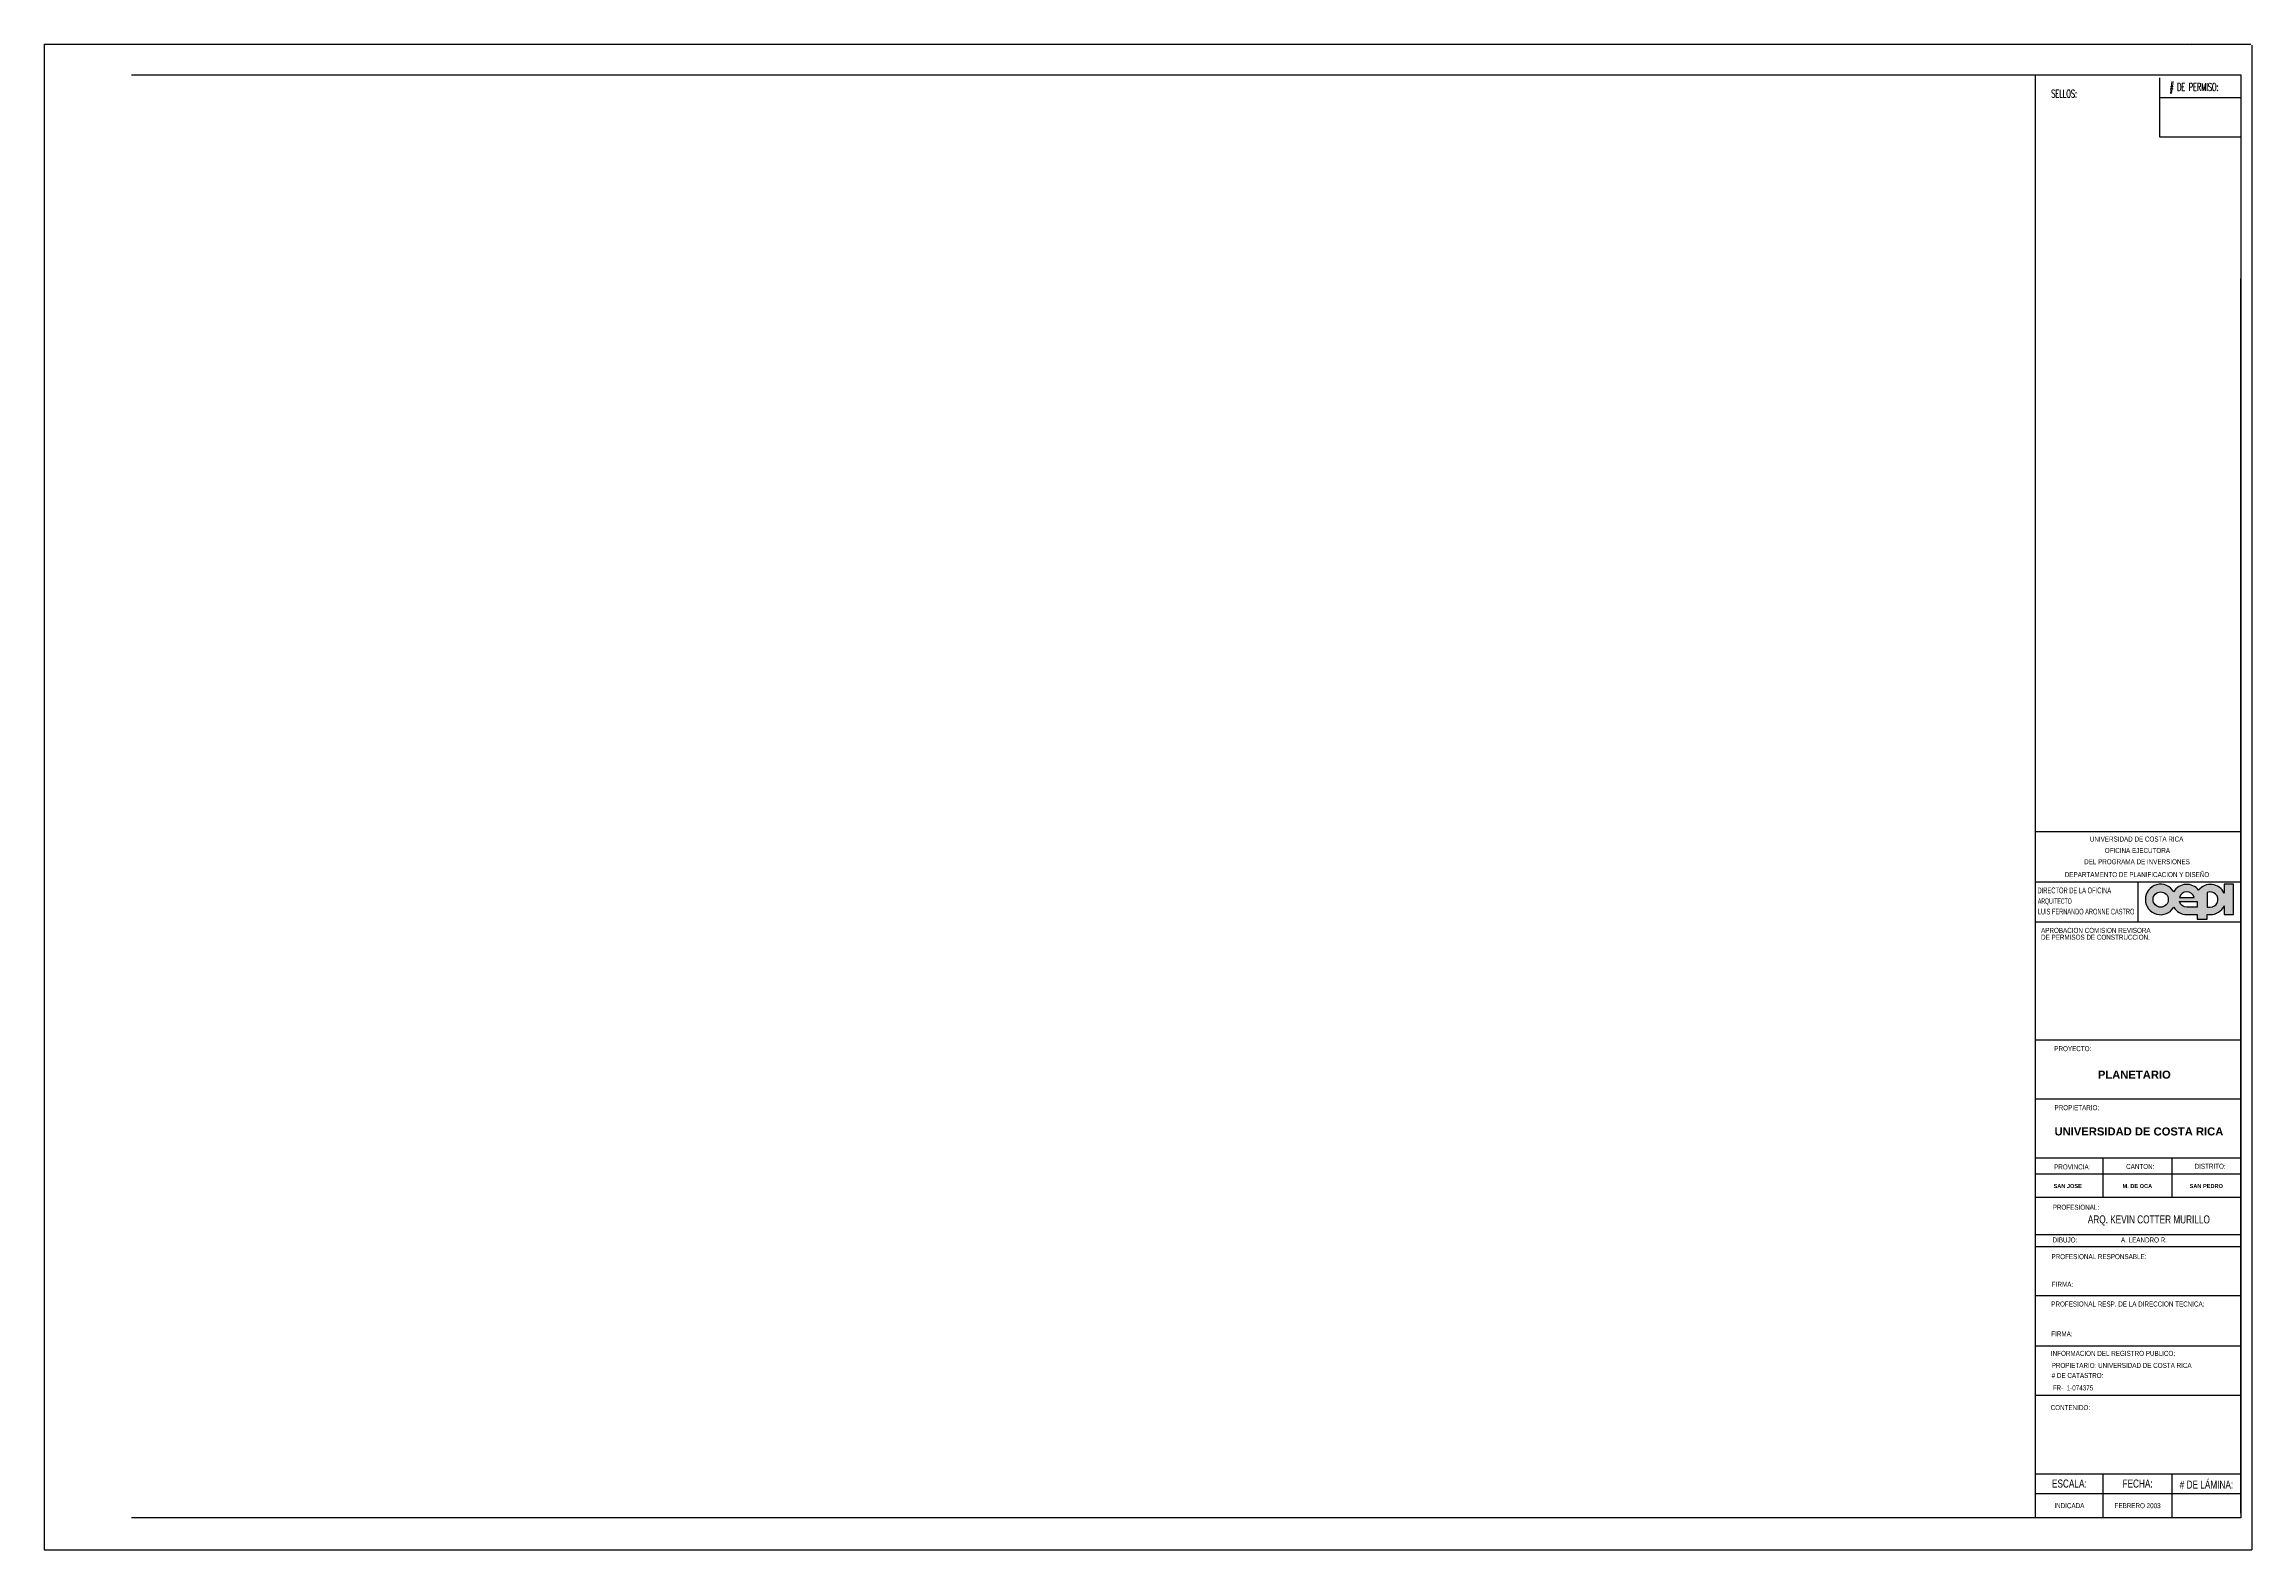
# Paper-space layout 'Layout2' of a CAD drawing. Extents: x -562 to 538, y -411 to 339.
import ezdxf
from ezdxf.enums import TextEntityAlignment as Align

# ---------------------------------------------------------------- set-up
doc = ezdxf.new("R2010")
doc.units = 0
doc.header["$LTSCALE"] = 0.5
doc.header["$MEASUREMENT"] = 0
for name, color, linetype in [('1', 6, 'CONTINUOUS'), ('2', 1, 'CONTINUOUS'), ('6', 7, 'CONTINUOUS'), ('CAJETIN', 1, 'CONTINUOUS'), ('LAM5$0$LAM-3$0$MARCO', 1, 'CONTINUOUS'), ('LAM5$0$LAM-3$0$TEXTO', 5, 'CONTINUOUS'), ('MVIEW', 2, 'CONTINUOUS')]:
    doc.layers.add(name, color=color, linetype=linetype)
doc.layers.get('MVIEW').off()
doc.layers.get('MVIEW').freeze()
doc.styles.add('ALR4', font='sanssb__.ttf')
doc.styles.add('INFO', font='swisscl.ttf', dxfattribs={"height": 2.5})
doc.styles.add('LAM5$0$LAM-3$0$R1', font='romans.shx')

psp = doc.layouts.new('Layout2')

# ---------------------------------------------------------------- hatches: boundary and pattern name
at = {"layer": 'CAJETIN'}
h = psp.add_hatch(color=256, dxfattribs=at)
h.paths.add_polyline_path([(498.9, -90.5, 0.26552), (505.4, -94.2), (510.6, -94.2), (510.6, -96.5), (515.6, -96.5), (515.6, -94.2), (517.1, -94.2, 0.293203), (524, -89.8), (524, -94.2), (528.6, -94.2), (528.6, -79.1), (524, -79.1), (524, -83.5, 0.557454), (511.3, -82, 0.524264), (498.9, -82.8, 3.665468)])
h.paths.add_polyline_path([(488.6, -86.7, -1), (496.2, -86.7, -1)], flags=16)
h.paths.add_polyline_path([(501.7, -87.7), (510.6, -87.7), (510.6, -90.5), (505.4, -90.5, -0.338189)], flags=16)
h.paths.add_polyline_path([(501.7, -85.7, -0.763727), (509.1, -85.7)], flags=16)
h.paths.add_polyline_path([(515.6, -90.5), (515.6, -83.2, -1.233845), (517.1, -90.5)], flags=16)

# ---------------------------------------------------------------- linework, layer by layer
at = {"layer": '1', "ltscale": 0.15}
for p, q in [((-562.2, 339.4), (537.3, 339.4)), ((-562.2, 339.4), (-562.2, -410.6)), ((537.8, 338.9), (537.8, -410.6)), ((-562.2, -410.6), (537.8, -410.6))]:
    psp.add_line(p, q, dxfattribs=at)
psp.add_arc((507.6, 338.9), 0.5, 0, 90, dxfattribs=at)
at = {"layer": 'CAJETIN', "color": 4, "linetype": 'Continuous'}
for p, q in [((430, -52.8), (532.3, -52.8)), ((430, -77.8), (532.3, -77.8)), ((430, -97.8), (532.3, -97.8)), ((430, -156.6), (532.3, -156.6)), ((430, -186), (532.3, -186)), ((430, -215.4), (532.3, -215.4)), ((463.7, -235), (463.7, -215.9)), ((498, -215.9), (498, -235)), ((430, -223.3), (532.3, -223.3)), ((430, -235), (532.3, -235)), ((430, -253.6), (532.3, -253.6)), ((430, -259.5), (532.3, -259.5)), ((430, -284), (532.3, -284)), ((430, -309), (532.3, -309)), ((430, -333.5), (532.3, -333.5)), ((430, -372.7), (532.3, -372.7)), ((463.7, -394.7), (463.7, -372.7)), ((498, -372.7), (498, -394.7)), ((430, -382.5), (532.3, -382.5))]:
    psp.add_line(p, q, dxfattribs=at)
at = {"layer": 'CAJETIN', "color": 4}
psp.add_line((481.2, -97.8), (481.2, -77.8), dxfattribs=at)
at = {"layer": 'CAJETIN'}
psp.add_line((515.6, -90.5), (517.1, -90.5), dxfattribs=at)
for points in [[(515.6, -94.2), (517.1, -94.2, 0.293203), (524, -89.8), (524, -94.2), (528.6, -94.2), (528.6, -79.1), (524, -79.1), (524, -83.5, 0.557454), (511.3, -82, 0.524264), (498.9, -82.8, 3.665468), (498.9, -90.5, 0.26552), (505.4, -94.2), (510.6, -94.2), (510.6, -96.5), (515.6, -96.5)], [(509.1, -85.7, 0.763727), (501.7, -85.7)], [(505.4, -90.5, -0.338189), (501.7, -87.7), (510.6, -87.7), (510.6, -90.5)]]:
    psp.add_lwpolyline(points, format="xyb", close=True, dxfattribs=at)
psp.add_lwpolyline([(517.1, -90.5, 1.233845), (515.6, -83.2), (515.6, -90.5)], format="xyb", dxfattribs=at)
psp.add_circle((492.4, -86.7), 3.8, dxfattribs=at)
at = {"layer": 'LAM5$0$LAM-3$0$MARCO', "color": 4, "linetype": 'Continuous', "ltscale": 0.15}
for p, q in [((-518.7, 324.2), (532.3, 324.2)), ((430, -394.7), (430, 324.2)), ((491.8, 322.6), (491.8, 293.2)), ((532.3, 324.2), (532.3, -394.7)), ((491.8, 312.8), (532.3, 312.8)), ((491.8, 293.2), (532.3, 293.2)), ((532.3, -392.3), (532.3, 222.6)), ((532.3, -394.7), (-518.7, -394.7))]:
    psp.add_line(p, q, dxfattribs=at)
at = {"layer": 'LAM5$0$LAM-3$0$TEXTO', "ltscale": 0.15}
psp.add_line((498.1, 339.4), (498.1, 339.4), dxfattribs=at)

# ---------------------------------------------------------------- texts
at = {"layer": '2', "style": 'ALR4'}
for s, p in [('SAN JOSE', (439, -230.4)), ('M. DE OCA', (473.4, -230.4)), ('SAN PEDRO', (506.8, -230.4))]:
    psp.add_text(s, height=2, dxfattribs=at).set_placement(p)
at = {"layer": '6', "style": 'ALR4'}
for s, p in [('PLANETARIO', (461.1, -175.9)), ('UNIVERSIDAD DE COSTA RICA', (439.5, -204.2))]:
    psp.add_text(s, height=4, dxfattribs=at).set_placement(p)
at = {"layer": 'CAJETIN', "style": 'INFO'}
for s, p in [('UNIVERSIDAD DE COSTA RICA', (480.4, -57.8)), ('OFICINA EJECUTORA', (480.8, -63.5)), ('DEPARTAMENTO DE PLANIFICACION Y DISEÑO', (480.6, -75.5)), ('DEL PROGRAMA DE INVERSIONES', (480.6, -69.1))]:
    psp.add_text(s, height=2.5, dxfattribs=at).set_placement(p, align=Align.CENTER)
for s, height, p, p2 in [('DIRECTOR DE LA OFICINA', 2.913, (431, -83.6), (467.7, -83.6)), ('ARQUITECTO', 2.67, (431.2, -88.8), (448.1, -88.8)), ('LUIS FERNANDO ARONNE CASTRO', 2.828, (431.2, -94.1), (479.3, -94.1))]:
    psp.add_text(s, height=height, dxfattribs=at).set_placement(p, p2, align=Align.ALIGNED)
at = {"layer": 'CAJETIN', "color": 3, "style": 'INFO'}
for s, height, p in [('APROBACION COMISION REVISORA', 2.5, (432.8, -103.3)), ('DE PERMISOS DE CONSTRUCCION.', 2.5, (432.8, -106.7)), ('PROYECTO:', 2.5, (439.4, -162.2)), ('PROPIETARIO:', 2.5, (439.5, -191.6)), ('PROVINCIA:', 2.5, (439.3, -221.1)), ('CANTON:', 2.5, (475.2, -220.9)), ('DISTRITO:', 2.5, (509.3, -220.8)), ('PROFESIONAL:', 2.5, (438.6, -241.2)), ('ARQ. KEVIN COTTER MURILLO', 4, (456.1, -248)), ('PROFESIONAL RESPONSABLE:', 2.5, (438, -265.8)), ('DIBUJO:                         A. LEANDRO R.', 2.5, (438.5, -257.5)), ('FIRMA:', 2.5, (438.2, -279.6)), ('PROFESIONAL RESP. DE LA DIRECCION TECNICA:', 2.5, (437.9, -289.4)), ('FIRMA:', 2.5, (437.9, -304.3)), ('INFORMACION DEL REGISTRO PUBLICO:', 2.5, (437.7, -314)), ('PROPIETARIO: UNIVERSIDAD DE COSTA RICA', 2.5, (438.1, -320)), ('# DE CATASTRO:   ', 2.5, (438.1, -325)), ('FR-  1-074375', 2.5, (438.6, -331.2)), ('CONTENIDO:', 2.5, (437.6, -341))]:
    psp.add_text(s, height=height, dxfattribs=at).set_placement(p)
for s, height, p in [('ESCALA:', 4, (446.9, -377.6)), ('FECHA:', 4, (480.9, -377.6)), ('# DE LÁMINA:', 4, (515.2, -377.6)), ('INDICADA', 2.5, (446.9, -388.6)), ('FEBRERO 2003', 2.5, (480.9, -388.6))]:
    psp.add_text(s, height=height, dxfattribs=at).set_placement(p, align=Align.MIDDLE)
at = {"layer": 'LAM5$0$LAM-3$0$TEXTO', "linetype": 'Continuous', "ltscale": 0.15, "style": 'LAM5$0$LAM-3$0$R1', "width": 0.5}
for s, p in [('# DE PERMISO:', (496.8, 316.1)), ('SELLOS:', (437.9, 312.8))]:
    psp.add_text(s, height=3.92, dxfattribs=at).set_placement(p)

# ---------------------------------------------------------------- viewports
at = {"layer": 'MVIEW'}
psp.add_viewport(center=(-48.2, -38), size=(944.3, 714.686), view_center_point=(705.813, 764.645), view_height=68.49494, dxfattribs=at)

doc.saveas('drawing.dxf')
